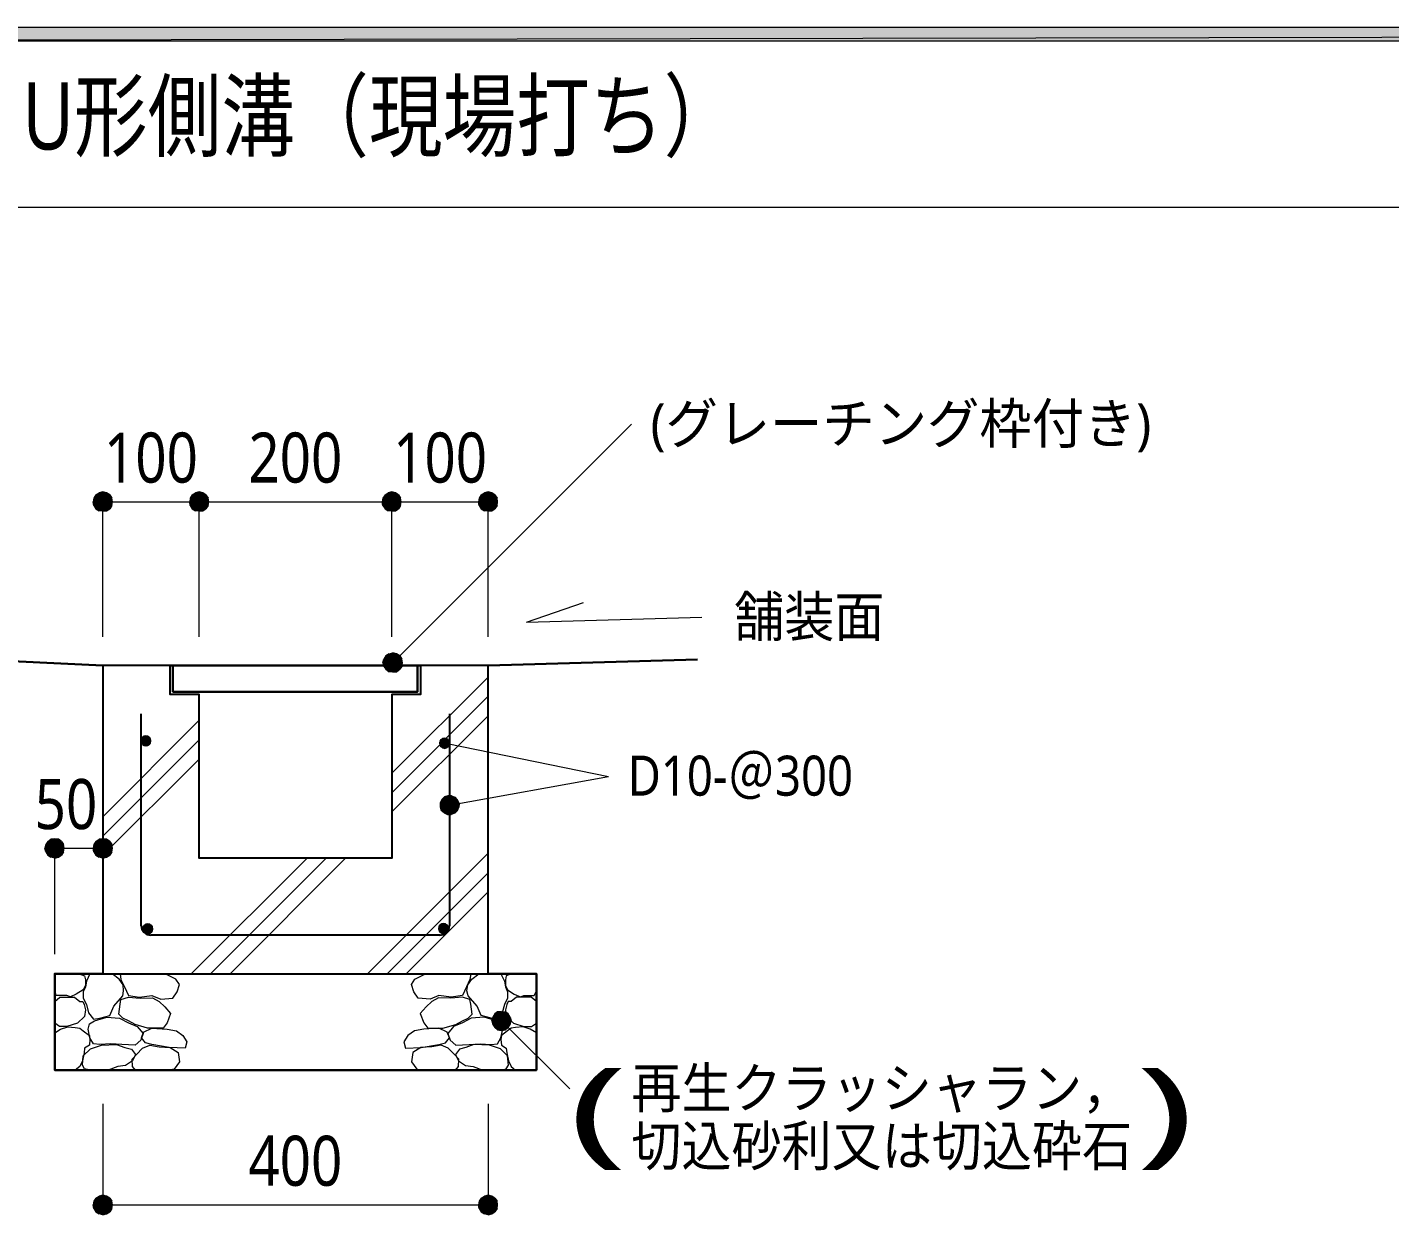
# Model space of a CAD drawing. Header units: millimetres. Extents: x 0 to 420, y 0 to 297.
# Drawn here: x 45.7 to 116.4, y 144.7 to 206.3 of the extents above; entities that cross this region are included whole.
import ezdxf
from ezdxf.enums import TextEntityAlignment as Align

# ---------------------------------------------------------------- set-up
doc = ezdxf.new("R2010")
doc.units = ezdxf.units.MM
doc.styles.add('kst32b', font='NotoSansJP-Variable.ttf')

msp = doc.modelspace()

# ---------------------------------------------------------------- hatches: boundary and pattern name
h = msp.add_hatch(color=7)
h.paths.add_polyline_path([(394.166, 205.634), (394.166, 206.333), (26.183, 205.634), (394.166, 205.634)])
h.paths.add_polyline_path([(394.166, 206.333), (26.183, 205.634), (26.183, 206.333), (394.166, 206.333)])
h = msp.add_hatch(color=7)
h.paths.add_polyline_path([(49.107, 181.885), (49.064, 181.695), (49.572, 181.695), (49.107, 181.885)])
h.paths.add_polyline_path([(49.064, 181.695), (49.572, 181.695), (49.107, 181.504), (49.064, 181.695)])
h.paths.add_polyline_path([(49.572, 181.695), (49.107, 181.504), (49.212, 181.335), (49.572, 181.695)])
h = msp.add_hatch(color=7)
h.paths.add_polyline_path([(49.572, 182.203), (49.382, 182.16), (49.572, 181.695), (49.572, 182.203)])
h.paths.add_polyline_path([(49.382, 182.16), (49.572, 181.695), (49.212, 182.054), (49.382, 182.16)])
h.paths.add_polyline_path([(49.572, 181.695), (49.212, 182.054), (49.107, 181.885), (49.572, 181.695)])
for points in [[(49.763, 182.16), (49.572, 182.203), (49.572, 181.695), (49.763, 182.16)], [(54.758, 182.16), (54.568, 182.203), (54.568, 181.695), (54.758, 182.16)], [(64.77, 182.16), (64.579, 182.203), (64.579, 181.695), (64.77, 182.16)], [(69.765, 182.16), (69.575, 182.203), (69.575, 181.695), (69.765, 182.16)], [(64.156, 173.143), (64.262, 172.995), (64.622, 173.334), (64.156, 173.143)], [(67.077, 166.052), (67.077, 165.862), (67.564, 165.947), (67.077, 166.052)], [(47.265, 164.169), (47.075, 164.19), (47.075, 163.703), (47.265, 164.169)], [(49.763, 164.169), (49.572, 164.19), (49.572, 163.703), (49.763, 164.169)], [(70.062, 155.215), (69.913, 155.109), (70.273, 154.75), (70.062, 155.215)], [(49.763, 145.648), (49.572, 145.69), (49.572, 145.182), (49.763, 145.648)], [(69.765, 145.648), (69.575, 145.69), (69.575, 145.182), (69.765, 145.648)]]:
    msp.add_hatch(color=7).paths.add_polyline_path(points)
h = msp.add_hatch(color=7)
h.paths.add_polyline_path([(50.08, 181.695), (50.038, 181.885), (49.572, 181.695), (50.08, 181.695)])
h.paths.add_polyline_path([(50.038, 181.885), (49.572, 181.695), (49.932, 182.054), (50.038, 181.885)])
h.paths.add_polyline_path([(49.572, 181.695), (49.932, 182.054), (49.763, 182.16), (49.572, 181.695)])
h = msp.add_hatch(color=7)
h.paths.add_polyline_path([(54.102, 181.885), (54.081, 181.695), (54.568, 181.695), (54.102, 181.885)])
h.paths.add_polyline_path([(54.081, 181.695), (54.568, 181.695), (54.102, 181.504), (54.081, 181.695)])
h.paths.add_polyline_path([(54.568, 181.695), (54.102, 181.504), (54.208, 181.335), (54.568, 181.695)])
h = msp.add_hatch(color=7)
h.paths.add_polyline_path([(54.568, 182.203), (54.377, 182.16), (54.568, 181.695), (54.568, 182.203)])
h.paths.add_polyline_path([(54.377, 182.16), (54.568, 181.695), (54.208, 182.054), (54.377, 182.16)])
h.paths.add_polyline_path([(54.568, 181.695), (54.208, 182.054), (54.102, 181.885), (54.568, 181.695)])
h = msp.add_hatch(color=7)
h.paths.add_polyline_path([(55.076, 181.695), (55.033, 181.885), (54.568, 181.695), (55.076, 181.695)])
h.paths.add_polyline_path([(55.033, 181.885), (54.568, 181.695), (54.928, 182.054), (55.033, 181.885)])
h.paths.add_polyline_path([(54.568, 181.695), (54.928, 182.054), (54.758, 182.16), (54.568, 181.695)])
h = msp.add_hatch(color=7)
h.paths.add_polyline_path([(64.114, 181.885), (64.071, 181.695), (64.579, 181.695), (64.114, 181.885)])
h.paths.add_polyline_path([(64.071, 181.695), (64.579, 181.695), (64.114, 181.504), (64.071, 181.695)])
h.paths.add_polyline_path([(64.579, 181.695), (64.114, 181.504), (64.22, 181.335), (64.579, 181.695)])
h = msp.add_hatch(color=7)
h.paths.add_polyline_path([(64.579, 182.203), (64.389, 182.16), (64.579, 181.695), (64.579, 182.203)])
h.paths.add_polyline_path([(64.389, 182.16), (64.579, 181.695), (64.22, 182.054), (64.389, 182.16)])
h.paths.add_polyline_path([(64.579, 181.695), (64.22, 182.054), (64.114, 181.885), (64.579, 181.695)])
h = msp.add_hatch(color=7)
h.paths.add_polyline_path([(65.066, 181.695), (65.024, 181.885), (64.579, 181.695), (65.066, 181.695)])
h.paths.add_polyline_path([(65.024, 181.885), (64.579, 181.695), (64.918, 182.054), (65.024, 181.885)])
h.paths.add_polyline_path([(64.579, 181.695), (64.918, 182.054), (64.77, 182.16), (64.579, 181.695)])
h = msp.add_hatch(color=7)
h.paths.add_polyline_path([(69.109, 181.885), (69.067, 181.695), (69.575, 181.695), (69.109, 181.885)])
h.paths.add_polyline_path([(69.067, 181.695), (69.575, 181.695), (69.109, 181.504), (69.067, 181.695)])
h.paths.add_polyline_path([(69.575, 181.695), (69.109, 181.504), (69.215, 181.335), (69.575, 181.695)])
h = msp.add_hatch(color=7)
h.paths.add_polyline_path([(69.575, 182.203), (69.384, 182.16), (69.575, 181.695), (69.575, 182.203)])
h.paths.add_polyline_path([(69.384, 182.16), (69.575, 181.695), (69.215, 182.054), (69.384, 182.16)])
h.paths.add_polyline_path([(69.575, 181.695), (69.215, 182.054), (69.109, 181.885), (69.575, 181.695)])
h = msp.add_hatch(color=7)
h.paths.add_polyline_path([(70.062, 181.695), (70.041, 181.885), (69.575, 181.695), (70.062, 181.695)])
h.paths.add_polyline_path([(70.041, 181.885), (69.575, 181.695), (69.913, 182.054), (70.041, 181.885)])
h.paths.add_polyline_path([(69.575, 181.695), (69.913, 182.054), (69.765, 182.16), (69.575, 181.695)])
h = msp.add_hatch(color=7)
h.paths.add_polyline_path([(49.212, 181.335), (49.382, 181.229), (49.572, 181.695), (49.212, 181.335)])
h.paths.add_polyline_path([(49.382, 181.229), (49.572, 181.695), (49.572, 181.208), (49.382, 181.229)])
h.paths.add_polyline_path([(49.572, 181.695), (49.572, 181.208), (49.763, 181.229), (49.572, 181.695)])
h = msp.add_hatch(color=7)
h.paths.add_polyline_path([(49.763, 181.229), (49.932, 181.335), (49.572, 181.695), (49.763, 181.229)])
h.paths.add_polyline_path([(49.932, 181.335), (49.572, 181.695), (50.038, 181.504), (49.932, 181.335)])
h.paths.add_polyline_path([(49.572, 181.695), (50.038, 181.504), (50.08, 181.695), (49.572, 181.695)])
h = msp.add_hatch(color=7)
h.paths.add_polyline_path([(54.208, 181.335), (54.377, 181.229), (54.568, 181.695), (54.208, 181.335)])
h.paths.add_polyline_path([(54.377, 181.229), (54.568, 181.695), (54.568, 181.208), (54.377, 181.229)])
h.paths.add_polyline_path([(54.568, 181.695), (54.568, 181.208), (54.758, 181.229), (54.568, 181.695)])
h = msp.add_hatch(color=7)
h.paths.add_polyline_path([(54.758, 181.229), (54.928, 181.335), (54.568, 181.695), (54.758, 181.229)])
h.paths.add_polyline_path([(54.928, 181.335), (54.568, 181.695), (55.033, 181.504), (54.928, 181.335)])
h.paths.add_polyline_path([(54.568, 181.695), (55.033, 181.504), (55.076, 181.695), (54.568, 181.695)])
h = msp.add_hatch(color=7)
h.paths.add_polyline_path([(64.22, 181.335), (64.389, 181.229), (64.579, 181.695), (64.22, 181.335)])
h.paths.add_polyline_path([(64.389, 181.229), (64.579, 181.695), (64.579, 181.208), (64.389, 181.229)])
h.paths.add_polyline_path([(64.579, 181.695), (64.579, 181.208), (64.77, 181.229), (64.579, 181.695)])
h = msp.add_hatch(color=7)
h.paths.add_polyline_path([(64.77, 181.229), (64.918, 181.335), (64.579, 181.695), (64.77, 181.229)])
h.paths.add_polyline_path([(64.918, 181.335), (64.579, 181.695), (65.024, 181.504), (64.918, 181.335)])
h.paths.add_polyline_path([(64.579, 181.695), (65.024, 181.504), (65.066, 181.695), (64.579, 181.695)])
h = msp.add_hatch(color=7)
h.paths.add_polyline_path([(69.215, 181.335), (69.384, 181.229), (69.575, 181.695), (69.215, 181.335)])
h.paths.add_polyline_path([(69.384, 181.229), (69.575, 181.695), (69.575, 181.208), (69.384, 181.229)])
h.paths.add_polyline_path([(69.575, 181.695), (69.575, 181.208), (69.765, 181.229), (69.575, 181.695)])
h = msp.add_hatch(color=7)
h.paths.add_polyline_path([(69.765, 181.229), (69.913, 181.335), (69.575, 181.695), (69.765, 181.229)])
h.paths.add_polyline_path([(69.913, 181.335), (69.575, 181.695), (70.041, 181.504), (69.913, 181.335)])
h.paths.add_polyline_path([(69.575, 181.695), (70.041, 181.504), (70.062, 181.695), (69.575, 181.695)])
h = msp.add_hatch(color=7)
h.paths.add_polyline_path([(64.262, 173.694), (64.156, 173.524), (64.622, 173.334), (64.262, 173.694)])
h.paths.add_polyline_path([(64.156, 173.524), (64.622, 173.334), (64.114, 173.334), (64.156, 173.524)])
h.paths.add_polyline_path([(64.622, 173.334), (64.114, 173.334), (64.156, 173.143), (64.622, 173.334)])
h = msp.add_hatch(color=7)
h.paths.add_polyline_path([(64.812, 173.8), (64.622, 173.842), (64.622, 173.334), (64.812, 173.8)])
h.paths.add_polyline_path([(64.622, 173.842), (64.622, 173.334), (64.431, 173.8), (64.622, 173.842)])
h.paths.add_polyline_path([(64.622, 173.334), (64.431, 173.8), (64.262, 173.694), (64.622, 173.334)])
h = msp.add_hatch(color=7)
h.paths.add_polyline_path([(64.262, 172.995), (64.431, 172.868), (64.622, 173.334), (64.262, 172.995)])
h.paths.add_polyline_path([(64.431, 172.868), (64.622, 173.334), (64.622, 172.847), (64.431, 172.868)])
h.paths.add_polyline_path([(64.622, 173.334), (64.622, 172.847), (64.812, 172.868), (64.622, 173.334)])
h = msp.add_hatch(color=7)
h.paths.add_polyline_path([(65.13, 173.334), (65.087, 173.524), (64.622, 173.334), (65.13, 173.334)])
h.paths.add_polyline_path([(65.087, 173.524), (64.622, 173.334), (64.982, 173.694), (65.087, 173.524)])
h.paths.add_polyline_path([(64.622, 173.334), (64.982, 173.694), (64.812, 173.8), (64.622, 173.334)])
h = msp.add_hatch(color=7)
h.paths.add_polyline_path([(64.812, 172.868), (64.982, 172.995), (64.622, 173.334), (64.812, 172.868)])
h.paths.add_polyline_path([(64.982, 172.995), (64.622, 173.334), (65.087, 173.143), (64.982, 172.995)])
h.paths.add_polyline_path([(64.622, 173.334), (65.087, 173.143), (65.13, 173.334), (64.622, 173.334)])
h = msp.add_hatch(color=7)
h.paths.add_polyline_path([(51.816, 169.524), (51.689, 169.481), (51.816, 169.27), (51.816, 169.524)])
h.paths.add_polyline_path([(51.689, 169.481), (51.816, 169.27), (51.604, 169.397), (51.689, 169.481)])
h.paths.add_polyline_path([(51.816, 169.27), (51.604, 169.397), (51.562, 169.27), (51.816, 169.27)])
h = msp.add_hatch(color=7)
h.paths.add_polyline_path([(51.562, 169.27), (51.604, 169.143), (51.816, 169.27), (51.562, 169.27)])
h.paths.add_polyline_path([(51.604, 169.143), (51.816, 169.27), (51.689, 169.058), (51.604, 169.143)])
h.paths.add_polyline_path([(51.816, 169.27), (51.689, 169.058), (51.816, 169.016), (51.816, 169.27)])
h = msp.add_hatch(color=7)
h.paths.add_polyline_path([(52.07, 169.27), (52.028, 169.397), (51.816, 169.27), (52.07, 169.27)])
h.paths.add_polyline_path([(52.028, 169.397), (51.816, 169.27), (51.943, 169.481), (52.028, 169.397)])
h.paths.add_polyline_path([(51.816, 169.27), (51.943, 169.481), (51.816, 169.524), (51.816, 169.27)])
h = msp.add_hatch(color=7)
h.paths.add_polyline_path([(51.816, 169.016), (51.943, 169.058), (51.816, 169.27), (51.816, 169.016)])
h.paths.add_polyline_path([(51.943, 169.058), (51.816, 169.27), (52.028, 169.143), (51.943, 169.058)])
h.paths.add_polyline_path([(51.816, 169.27), (52.028, 169.143), (52.07, 169.27), (51.816, 169.27)])
h = msp.add_hatch(color=7)
h.paths.add_polyline_path([(67.31, 169.397), (67.204, 169.354), (67.31, 169.143), (67.31, 169.397)])
h.paths.add_polyline_path([(67.204, 169.354), (67.31, 169.143), (67.098, 169.27), (67.204, 169.354)])
h.paths.add_polyline_path([(67.31, 169.143), (67.098, 169.27), (67.077, 169.143), (67.31, 169.143)])
h = msp.add_hatch(color=7)
h.paths.add_polyline_path([(67.077, 169.143), (67.098, 169.016), (67.31, 169.143), (67.077, 169.143)])
h.paths.add_polyline_path([(67.098, 169.016), (67.31, 169.143), (67.204, 168.931), (67.098, 169.016)])
h.paths.add_polyline_path([(67.31, 169.143), (67.204, 168.931), (67.31, 168.889), (67.31, 169.143)])
h = msp.add_hatch(color=7)
h.paths.add_polyline_path([(67.564, 169.143), (67.543, 169.27), (67.31, 169.143), (67.564, 169.143)])
h.paths.add_polyline_path([(67.543, 169.27), (67.31, 169.143), (67.437, 169.354), (67.543, 169.27)])
h.paths.add_polyline_path([(67.31, 169.143), (67.437, 169.354), (67.31, 169.397), (67.31, 169.143)])
h = msp.add_hatch(color=7)
h.paths.add_polyline_path([(67.31, 168.889), (67.437, 168.931), (67.31, 169.143), (67.31, 168.889)])
h.paths.add_polyline_path([(67.437, 168.931), (67.31, 169.143), (67.543, 169.016), (67.437, 168.931)])
h.paths.add_polyline_path([(67.31, 169.143), (67.543, 169.016), (67.564, 169.143), (67.31, 169.143)])
h = msp.add_hatch(color=7)
h.paths.add_polyline_path([(67.479, 166.433), (67.31, 166.37), (67.564, 165.947), (67.479, 166.433)])
h.paths.add_polyline_path([(67.31, 166.37), (67.564, 165.947), (67.162, 166.243), (67.31, 166.37)])
h.paths.add_polyline_path([(67.564, 165.947), (67.162, 166.243), (67.077, 166.052), (67.564, 165.947)])
h = msp.add_hatch(color=7)
h.paths.add_polyline_path([(67.987, 166.222), (67.86, 166.349), (67.564, 165.947), (67.987, 166.222)])
h.paths.add_polyline_path([(67.86, 166.349), (67.564, 165.947), (67.67, 166.433), (67.86, 166.349)])
h.paths.add_polyline_path([(67.564, 165.947), (67.67, 166.433), (67.479, 166.433), (67.564, 165.947)])
h = msp.add_hatch(color=7)
h.paths.add_polyline_path([(67.987, 165.671), (68.051, 165.841), (67.564, 165.947), (67.987, 165.671)])
h.paths.add_polyline_path([(68.051, 165.841), (67.564, 165.947), (68.072, 166.031), (68.051, 165.841)])
h.paths.add_polyline_path([(67.564, 165.947), (68.072, 166.031), (67.987, 166.222), (67.564, 165.947)])
h = msp.add_hatch(color=7)
h.paths.add_polyline_path([(67.077, 165.862), (67.141, 165.671), (67.564, 165.947), (67.077, 165.862)])
h.paths.add_polyline_path([(67.141, 165.671), (67.564, 165.947), (67.289, 165.544), (67.141, 165.671)])
h.paths.add_polyline_path([(67.564, 165.947), (67.289, 165.544), (67.458, 165.46), (67.564, 165.947)])
h = msp.add_hatch(color=7)
h.paths.add_polyline_path([(67.458, 165.46), (67.649, 165.46), (67.564, 165.947), (67.458, 165.46)])
h.paths.add_polyline_path([(67.649, 165.46), (67.564, 165.947), (67.839, 165.523), (67.649, 165.46)])
h.paths.add_polyline_path([(67.564, 165.947), (67.839, 165.523), (67.987, 165.671), (67.564, 165.947)])
h = msp.add_hatch(color=7)
h.paths.add_polyline_path([(47.075, 164.19), (46.884, 164.169), (47.075, 163.703), (47.075, 164.19)])
h.paths.add_polyline_path([(46.884, 164.169), (47.075, 163.703), (46.715, 164.063), (46.884, 164.169)])
h.paths.add_polyline_path([(47.075, 163.703), (46.715, 164.063), (46.609, 163.893), (47.075, 163.703)])
h = msp.add_hatch(color=7)
h.paths.add_polyline_path([(47.562, 163.703), (47.54, 163.893), (47.075, 163.703), (47.562, 163.703)])
h.paths.add_polyline_path([(47.54, 163.893), (47.075, 163.703), (47.435, 164.063), (47.54, 163.893)])
h.paths.add_polyline_path([(47.075, 163.703), (47.435, 164.063), (47.265, 164.169), (47.075, 163.703)])
h = msp.add_hatch(color=7)
h.paths.add_polyline_path([(49.572, 164.19), (49.382, 164.169), (49.572, 163.703), (49.572, 164.19)])
h.paths.add_polyline_path([(49.382, 164.169), (49.572, 163.703), (49.212, 164.063), (49.382, 164.169)])
h.paths.add_polyline_path([(49.572, 163.703), (49.212, 164.063), (49.107, 163.893), (49.572, 163.703)])
h = msp.add_hatch(color=7)
h.paths.add_polyline_path([(50.08, 163.703), (50.038, 163.893), (49.572, 163.703), (50.08, 163.703)])
h.paths.add_polyline_path([(50.038, 163.893), (49.572, 163.703), (49.932, 164.063), (50.038, 163.893)])
h.paths.add_polyline_path([(49.572, 163.703), (49.932, 164.063), (49.763, 164.169), (49.572, 163.703)])
h = msp.add_hatch(color=7)
h.paths.add_polyline_path([(46.609, 163.893), (46.567, 163.703), (47.075, 163.703), (46.609, 163.893)])
h.paths.add_polyline_path([(46.567, 163.703), (47.075, 163.703), (46.609, 163.512), (46.567, 163.703)])
h.paths.add_polyline_path([(47.075, 163.703), (46.609, 163.512), (46.715, 163.343), (47.075, 163.703)])
h = msp.add_hatch(color=7)
h.paths.add_polyline_path([(46.715, 163.343), (46.884, 163.237), (47.075, 163.703), (46.715, 163.343)])
h.paths.add_polyline_path([(46.884, 163.237), (47.075, 163.703), (47.075, 163.195), (46.884, 163.237)])
h.paths.add_polyline_path([(47.075, 163.703), (47.075, 163.195), (47.265, 163.237), (47.075, 163.703)])
h = msp.add_hatch(color=7)
h.paths.add_polyline_path([(47.265, 163.237), (47.435, 163.343), (47.075, 163.703), (47.265, 163.237)])
h.paths.add_polyline_path([(47.435, 163.343), (47.075, 163.703), (47.54, 163.512), (47.435, 163.343)])
h.paths.add_polyline_path([(47.075, 163.703), (47.54, 163.512), (47.562, 163.703), (47.075, 163.703)])
h = msp.add_hatch(color=7)
h.paths.add_polyline_path([(49.107, 163.893), (49.064, 163.703), (49.572, 163.703), (49.107, 163.893)])
h.paths.add_polyline_path([(49.064, 163.703), (49.572, 163.703), (49.107, 163.512), (49.064, 163.703)])
h.paths.add_polyline_path([(49.572, 163.703), (49.107, 163.512), (49.212, 163.343), (49.572, 163.703)])
h = msp.add_hatch(color=7)
h.paths.add_polyline_path([(49.212, 163.343), (49.382, 163.237), (49.572, 163.703), (49.212, 163.343)])
h.paths.add_polyline_path([(49.382, 163.237), (49.572, 163.703), (49.572, 163.195), (49.382, 163.237)])
h.paths.add_polyline_path([(49.572, 163.703), (49.572, 163.195), (49.763, 163.237), (49.572, 163.703)])
h = msp.add_hatch(color=7)
h.paths.add_polyline_path([(49.763, 163.237), (49.932, 163.343), (49.572, 163.703), (49.763, 163.237)])
h.paths.add_polyline_path([(49.932, 163.343), (49.572, 163.703), (50.038, 163.512), (49.932, 163.343)])
h.paths.add_polyline_path([(49.572, 163.703), (50.038, 163.512), (50.08, 163.703), (49.572, 163.703)])
h = msp.add_hatch(color=7)
h.paths.add_polyline_path([(51.922, 159.766), (51.795, 159.724), (51.922, 159.512), (51.922, 159.766)])
h.paths.add_polyline_path([(51.795, 159.724), (51.922, 159.512), (51.71, 159.639), (51.795, 159.724)])
h.paths.add_polyline_path([(51.922, 159.512), (51.71, 159.639), (51.668, 159.512), (51.922, 159.512)])
h = msp.add_hatch(color=7)
h.paths.add_polyline_path([(51.668, 159.512), (51.71, 159.385), (51.922, 159.512), (51.668, 159.512)])
h.paths.add_polyline_path([(51.71, 159.385), (51.922, 159.512), (51.795, 159.3), (51.71, 159.385)])
h.paths.add_polyline_path([(51.922, 159.512), (51.795, 159.3), (51.922, 159.258), (51.922, 159.512)])
h = msp.add_hatch(color=7)
h.paths.add_polyline_path([(52.176, 159.512), (52.134, 159.639), (51.922, 159.512), (52.176, 159.512)])
h.paths.add_polyline_path([(52.134, 159.639), (51.922, 159.512), (52.049, 159.724), (52.134, 159.639)])
h.paths.add_polyline_path([(51.922, 159.512), (52.049, 159.724), (51.922, 159.766), (51.922, 159.512)])
h = msp.add_hatch(color=7)
h.paths.add_polyline_path([(51.922, 159.258), (52.049, 159.3), (51.922, 159.512), (51.922, 159.258)])
h.paths.add_polyline_path([(52.049, 159.3), (51.922, 159.512), (52.134, 159.385), (52.049, 159.3)])
h.paths.add_polyline_path([(51.922, 159.512), (52.134, 159.385), (52.176, 159.512), (51.922, 159.512)])
h = msp.add_hatch(color=7)
h.paths.add_polyline_path([(67.268, 159.787), (67.141, 159.745), (67.268, 159.533), (67.268, 159.787)])
h.paths.add_polyline_path([(67.141, 159.745), (67.268, 159.533), (67.056, 159.66), (67.141, 159.745)])
h.paths.add_polyline_path([(67.268, 159.533), (67.056, 159.66), (67.014, 159.533), (67.268, 159.533)])
h = msp.add_hatch(color=7)
h.paths.add_polyline_path([(67.014, 159.533), (67.056, 159.406), (67.268, 159.533), (67.014, 159.533)])
h.paths.add_polyline_path([(67.056, 159.406), (67.268, 159.533), (67.141, 159.321), (67.056, 159.406)])
h.paths.add_polyline_path([(67.268, 159.533), (67.141, 159.321), (67.268, 159.279), (67.268, 159.533)])
h = msp.add_hatch(color=7)
h.paths.add_polyline_path([(67.522, 159.533), (67.479, 159.66), (67.268, 159.533), (67.522, 159.533)])
h.paths.add_polyline_path([(67.479, 159.66), (67.268, 159.533), (67.395, 159.745), (67.479, 159.66)])
h.paths.add_polyline_path([(67.268, 159.533), (67.395, 159.745), (67.268, 159.787), (67.268, 159.533)])
h = msp.add_hatch(color=7)
h.paths.add_polyline_path([(67.268, 159.279), (67.395, 159.321), (67.268, 159.533), (67.268, 159.279)])
h.paths.add_polyline_path([(67.395, 159.321), (67.268, 159.533), (67.479, 159.406), (67.395, 159.321)])
h.paths.add_polyline_path([(67.268, 159.533), (67.479, 159.406), (67.522, 159.533), (67.268, 159.533)])
h = msp.add_hatch(color=7)
h.paths.add_polyline_path([(69.913, 155.109), (69.808, 154.94), (70.273, 154.75), (69.913, 155.109)])
h.paths.add_polyline_path([(69.808, 154.94), (70.273, 154.75), (69.765, 154.75), (69.808, 154.94)])
h.paths.add_polyline_path([(70.273, 154.75), (69.765, 154.75), (69.808, 154.559), (70.273, 154.75)])
h = msp.add_hatch(color=7)
h.paths.add_polyline_path([(70.612, 155.109), (70.464, 155.215), (70.273, 154.75), (70.612, 155.109)])
h.paths.add_polyline_path([(70.464, 155.215), (70.273, 154.75), (70.273, 155.236), (70.464, 155.215)])
h.paths.add_polyline_path([(70.273, 154.75), (70.273, 155.236), (70.062, 155.215), (70.273, 154.75)])
h = msp.add_hatch(color=7)
h.paths.add_polyline_path([(70.718, 154.559), (70.76, 154.75), (70.273, 154.75), (70.718, 154.559)])
h.paths.add_polyline_path([(70.76, 154.75), (70.273, 154.75), (70.718, 154.94), (70.76, 154.75)])
h.paths.add_polyline_path([(70.273, 154.75), (70.718, 154.94), (70.612, 155.109), (70.273, 154.75)])
h = msp.add_hatch(color=7)
h.paths.add_polyline_path([(69.808, 154.559), (69.913, 154.39), (70.273, 154.75), (69.808, 154.559)])
h.paths.add_polyline_path([(69.913, 154.39), (70.273, 154.75), (70.062, 154.284), (69.913, 154.39)])
h.paths.add_polyline_path([(70.273, 154.75), (70.062, 154.284), (70.273, 154.242), (70.273, 154.75)])
h = msp.add_hatch(color=7)
h.paths.add_polyline_path([(70.273, 154.242), (70.464, 154.284), (70.273, 154.75), (70.273, 154.242)])
h.paths.add_polyline_path([(70.464, 154.284), (70.273, 154.75), (70.612, 154.39), (70.464, 154.284)])
h.paths.add_polyline_path([(70.273, 154.75), (70.612, 154.39), (70.718, 154.559), (70.273, 154.75)])
h = msp.add_hatch(color=7)
h.paths.add_polyline_path([(49.572, 145.69), (49.382, 145.648), (49.572, 145.182), (49.572, 145.69)])
h.paths.add_polyline_path([(49.382, 145.648), (49.572, 145.182), (49.212, 145.542), (49.382, 145.648)])
h.paths.add_polyline_path([(49.572, 145.182), (49.212, 145.542), (49.107, 145.373), (49.572, 145.182)])
h = msp.add_hatch(color=7)
h.paths.add_polyline_path([(69.575, 145.69), (69.384, 145.648), (69.575, 145.182), (69.575, 145.69)])
h.paths.add_polyline_path([(69.384, 145.648), (69.575, 145.182), (69.215, 145.542), (69.384, 145.648)])
h.paths.add_polyline_path([(69.575, 145.182), (69.215, 145.542), (69.109, 145.373), (69.575, 145.182)])
h = msp.add_hatch(color=7)
h.paths.add_polyline_path([(49.107, 145.373), (49.064, 145.182), (49.572, 145.182), (49.107, 145.373)])
h.paths.add_polyline_path([(49.064, 145.182), (49.572, 145.182), (49.107, 144.992), (49.064, 145.182)])
h.paths.add_polyline_path([(49.572, 145.182), (49.107, 144.992), (49.212, 144.822), (49.572, 145.182)])
h = msp.add_hatch(color=7)
h.paths.add_polyline_path([(49.212, 144.822), (49.382, 144.717), (49.572, 145.182), (49.212, 144.822)])
h.paths.add_polyline_path([(49.382, 144.717), (49.572, 145.182), (49.572, 144.674), (49.382, 144.717)])
h.paths.add_polyline_path([(49.572, 145.182), (49.572, 144.674), (49.763, 144.717), (49.572, 145.182)])
h = msp.add_hatch(color=7)
h.paths.add_polyline_path([(50.08, 145.182), (50.038, 145.373), (49.572, 145.182), (50.08, 145.182)])
h.paths.add_polyline_path([(50.038, 145.373), (49.572, 145.182), (49.932, 145.542), (50.038, 145.373)])
h.paths.add_polyline_path([(49.572, 145.182), (49.932, 145.542), (49.763, 145.648), (49.572, 145.182)])
h = msp.add_hatch(color=7)
h.paths.add_polyline_path([(49.763, 144.717), (49.932, 144.822), (49.572, 145.182), (49.763, 144.717)])
h.paths.add_polyline_path([(49.932, 144.822), (49.572, 145.182), (50.038, 144.992), (49.932, 144.822)])
h.paths.add_polyline_path([(49.572, 145.182), (50.038, 144.992), (50.08, 145.182), (49.572, 145.182)])
h = msp.add_hatch(color=7)
h.paths.add_polyline_path([(69.109, 145.373), (69.067, 145.182), (69.575, 145.182), (69.109, 145.373)])
h.paths.add_polyline_path([(69.067, 145.182), (69.575, 145.182), (69.109, 144.992), (69.067, 145.182)])
h.paths.add_polyline_path([(69.575, 145.182), (69.109, 144.992), (69.215, 144.822), (69.575, 145.182)])
h = msp.add_hatch(color=7)
h.paths.add_polyline_path([(69.215, 144.822), (69.384, 144.717), (69.575, 145.182), (69.215, 144.822)])
h.paths.add_polyline_path([(69.384, 144.717), (69.575, 145.182), (69.575, 144.674), (69.384, 144.717)])
h.paths.add_polyline_path([(69.575, 145.182), (69.575, 144.674), (69.765, 144.717), (69.575, 145.182)])
h = msp.add_hatch(color=7)
h.paths.add_polyline_path([(70.062, 145.182), (70.041, 145.373), (69.575, 145.182), (70.062, 145.182)])
h.paths.add_polyline_path([(70.041, 145.373), (69.575, 145.182), (69.913, 145.542), (70.041, 145.373)])
h.paths.add_polyline_path([(69.575, 145.182), (69.913, 145.542), (69.765, 145.648), (69.575, 145.182)])
h = msp.add_hatch(color=7)
h.paths.add_polyline_path([(69.765, 144.717), (69.913, 144.822), (69.575, 145.182), (69.765, 144.717)])
h.paths.add_polyline_path([(69.913, 144.822), (69.575, 145.182), (70.041, 144.992), (69.913, 144.822)])
h.paths.add_polyline_path([(69.575, 145.182), (70.041, 144.992), (70.062, 145.182), (69.575, 145.182)])

# ---------------------------------------------------------------- linework, layer by layer
at = {"lineweight": 0}
for points in [[(394.166, 205.634), (394.166, 206.333), (26.183, 205.634)], [(394.166, 206.333), (26.183, 205.634), (26.183, 206.333)], [(49.107, 181.885), (49.064, 181.695), (49.572, 181.695)], [(49.572, 181.695), (49.212, 182.054), (49.107, 181.885)], [(49.382, 182.16), (49.572, 181.695), (49.212, 182.054)], [(49.572, 182.203), (49.382, 182.16), (49.572, 181.695)], [(49.763, 182.16), (49.572, 182.203), (49.572, 181.695)], [(49.572, 181.695), (49.932, 182.054), (49.763, 182.16)], [(50.038, 181.885), (49.572, 181.695), (49.932, 182.054)], [(50.08, 181.695), (50.038, 181.885), (49.572, 181.695)], [(54.102, 181.885), (54.081, 181.695), (54.568, 181.695)], [(54.568, 181.695), (54.208, 182.054), (54.102, 181.885)], [(54.377, 182.16), (54.568, 181.695), (54.208, 182.054)], [(54.568, 182.203), (54.377, 182.16), (54.568, 181.695)], [(54.758, 182.16), (54.568, 182.203), (54.568, 181.695)], [(54.568, 181.695), (54.928, 182.054), (54.758, 182.16)], [(55.033, 181.885), (54.568, 181.695), (54.928, 182.054)], [(55.076, 181.695), (55.033, 181.885), (54.568, 181.695)], [(64.114, 181.885), (64.071, 181.695), (64.579, 181.695)], [(64.579, 181.695), (64.22, 182.054), (64.114, 181.885)], [(64.389, 182.16), (64.579, 181.695), (64.22, 182.054)], [(64.579, 182.203), (64.389, 182.16), (64.579, 181.695)], [(64.77, 182.16), (64.579, 182.203), (64.579, 181.695)], [(64.579, 181.695), (64.918, 182.054), (64.77, 182.16)], [(65.024, 181.885), (64.579, 181.695), (64.918, 182.054)], [(65.066, 181.695), (65.024, 181.885), (64.579, 181.695)], [(69.109, 181.885), (69.067, 181.695), (69.575, 181.695)], [(69.575, 181.695), (69.215, 182.054), (69.109, 181.885)], [(69.384, 182.16), (69.575, 181.695), (69.215, 182.054)], [(69.575, 182.203), (69.384, 182.16), (69.575, 181.695)], [(69.765, 182.16), (69.575, 182.203), (69.575, 181.695)], [(69.575, 181.695), (69.913, 182.054), (69.765, 182.16)], [(70.041, 181.885), (69.575, 181.695), (69.913, 182.054)], [(70.062, 181.695), (70.041, 181.885), (69.575, 181.695)], [(49.064, 181.695), (49.572, 181.695), (49.107, 181.504)], [(49.572, 181.695), (49.107, 181.504), (49.212, 181.335)], [(49.212, 181.335), (49.382, 181.229), (49.572, 181.695)], [(49.382, 181.229), (49.572, 181.695), (49.572, 181.208)], [(49.572, 181.695), (49.572, 181.208), (49.763, 181.229)], [(49.763, 181.229), (49.932, 181.335), (49.572, 181.695)], [(49.932, 181.335), (49.572, 181.695), (50.038, 181.504)], [(49.572, 181.695), (50.038, 181.504), (50.08, 181.695)], [(54.081, 181.695), (54.568, 181.695), (54.102, 181.504)], [(54.568, 181.695), (54.102, 181.504), (54.208, 181.335)], [(54.208, 181.335), (54.377, 181.229), (54.568, 181.695)], [(54.377, 181.229), (54.568, 181.695), (54.568, 181.208)], [(54.568, 181.695), (54.568, 181.208), (54.758, 181.229)], [(54.758, 181.229), (54.928, 181.335), (54.568, 181.695)], [(54.928, 181.335), (54.568, 181.695), (55.033, 181.504)], [(54.568, 181.695), (55.033, 181.504), (55.076, 181.695)], [(64.071, 181.695), (64.579, 181.695), (64.114, 181.504)], [(64.579, 181.695), (64.114, 181.504), (64.22, 181.335)], [(64.22, 181.335), (64.389, 181.229), (64.579, 181.695)], [(64.389, 181.229), (64.579, 181.695), (64.579, 181.208)], [(64.579, 181.695), (64.579, 181.208), (64.77, 181.229)], [(64.77, 181.229), (64.918, 181.335), (64.579, 181.695)], [(64.918, 181.335), (64.579, 181.695), (65.024, 181.504)], [(64.579, 181.695), (65.024, 181.504), (65.066, 181.695)], [(69.067, 181.695), (69.575, 181.695), (69.109, 181.504)], [(69.575, 181.695), (69.109, 181.504), (69.215, 181.335)], [(69.215, 181.335), (69.384, 181.229), (69.575, 181.695)], [(69.384, 181.229), (69.575, 181.695), (69.575, 181.208)], [(69.575, 181.695), (69.575, 181.208), (69.765, 181.229)], [(69.765, 181.229), (69.913, 181.335), (69.575, 181.695)], [(69.913, 181.335), (69.575, 181.695), (70.041, 181.504)], [(69.575, 181.695), (70.041, 181.504), (70.062, 181.695)], [(64.156, 173.524), (64.622, 173.334), (64.114, 173.334)], [(64.622, 173.334), (64.114, 173.334), (64.156, 173.143)], [(64.262, 173.694), (64.156, 173.524), (64.622, 173.334)], [(64.156, 173.143), (64.262, 172.995), (64.622, 173.334)], [(64.622, 173.334), (64.431, 173.8), (64.262, 173.694)], [(64.262, 172.995), (64.431, 172.868), (64.622, 173.334)], [(64.622, 173.842), (64.622, 173.334), (64.431, 173.8)], [(64.431, 172.868), (64.622, 173.334), (64.622, 172.847)], [(64.812, 173.8), (64.622, 173.842), (64.622, 173.334)], [(64.622, 173.334), (64.982, 173.694), (64.812, 173.8)], [(65.087, 173.524), (64.622, 173.334), (64.982, 173.694)], [(65.13, 173.334), (65.087, 173.524), (64.622, 173.334)], [(64.622, 173.334), (64.622, 172.847), (64.812, 172.868)], [(64.812, 172.868), (64.982, 172.995), (64.622, 173.334)], [(64.982, 172.995), (64.622, 173.334), (65.087, 173.143)], [(64.622, 173.334), (65.087, 173.143), (65.13, 173.334)], [(51.816, 169.27), (51.604, 169.397), (51.562, 169.27)], [(51.562, 169.27), (51.604, 169.143), (51.816, 169.27)], [(51.689, 169.481), (51.816, 169.27), (51.604, 169.397)], [(51.604, 169.143), (51.816, 169.27), (51.689, 169.058)], [(51.816, 169.524), (51.689, 169.481), (51.816, 169.27)], [(51.816, 169.27), (51.689, 169.058), (51.816, 169.016)], [(51.816, 169.27), (51.943, 169.481), (51.816, 169.524)], [(52.028, 169.397), (51.816, 169.27), (51.943, 169.481)], [(52.07, 169.27), (52.028, 169.397), (51.816, 169.27)], [(51.816, 169.016), (51.943, 169.058), (51.816, 169.27)], [(51.943, 169.058), (51.816, 169.27), (52.028, 169.143)], [(51.816, 169.27), (52.028, 169.143), (52.07, 169.27)], [(67.31, 169.143), (67.098, 169.27), (67.077, 169.143)], [(67.077, 169.143), (67.098, 169.016), (67.31, 169.143)], [(67.204, 169.354), (67.31, 169.143), (67.098, 169.27)], [(67.098, 169.016), (67.31, 169.143), (67.204, 168.931)], [(67.31, 169.397), (67.204, 169.354), (67.31, 169.143)], [(67.31, 169.143), (67.204, 168.931), (67.31, 168.889)], [(67.31, 169.143), (67.437, 169.354), (67.31, 169.397)], [(67.543, 169.27), (67.31, 169.143), (67.437, 169.354)], [(67.564, 169.143), (67.543, 169.27), (67.31, 169.143)], [(67.31, 168.889), (67.437, 168.931), (67.31, 169.143)], [(67.437, 168.931), (67.31, 169.143), (67.543, 169.016)], [(67.31, 169.143), (67.543, 169.016), (67.564, 169.143)], [(67.564, 165.947), (67.162, 166.243), (67.077, 166.052)], [(67.31, 166.37), (67.564, 165.947), (67.162, 166.243)], [(67.479, 166.433), (67.31, 166.37), (67.564, 165.947)], [(67.564, 165.947), (67.67, 166.433), (67.479, 166.433)], [(67.86, 166.349), (67.564, 165.947), (67.67, 166.433)], [(67.987, 166.222), (67.86, 166.349), (67.564, 165.947)], [(67.564, 165.947), (68.072, 166.031), (67.987, 166.222)], [(67.077, 166.052), (67.077, 165.862), (67.564, 165.947)], [(67.077, 165.862), (67.141, 165.671), (67.564, 165.947)], [(67.141, 165.671), (67.564, 165.947), (67.289, 165.544)], [(67.564, 165.947), (67.289, 165.544), (67.458, 165.46)], [(67.458, 165.46), (67.649, 165.46), (67.564, 165.947)], [(68.051, 165.841), (67.564, 165.947), (68.072, 166.031)], [(67.649, 165.46), (67.564, 165.947), (67.839, 165.523)], [(67.564, 165.947), (67.839, 165.523), (67.987, 165.671)], [(67.987, 165.671), (68.051, 165.841), (67.564, 165.947)], [(47.075, 163.703), (46.715, 164.063), (46.609, 163.893)], [(46.884, 164.169), (47.075, 163.703), (46.715, 164.063)], [(47.075, 164.19), (46.884, 164.169), (47.075, 163.703)], [(47.265, 164.169), (47.075, 164.19), (47.075, 163.703)], [(47.075, 163.703), (47.435, 164.063), (47.265, 164.169)], [(47.54, 163.893), (47.075, 163.703), (47.435, 164.063)], [(49.572, 163.703), (49.212, 164.063), (49.107, 163.893)], [(49.382, 164.169), (49.572, 163.703), (49.212, 164.063)], [(49.572, 164.19), (49.382, 164.169), (49.572, 163.703)], [(49.763, 164.169), (49.572, 164.19), (49.572, 163.703)], [(49.572, 163.703), (49.932, 164.063), (49.763, 164.169)], [(50.038, 163.893), (49.572, 163.703), (49.932, 164.063)], [(46.609, 163.893), (46.567, 163.703), (47.075, 163.703)], [(46.567, 163.703), (47.075, 163.703), (46.609, 163.512)], [(47.075, 163.703), (46.609, 163.512), (46.715, 163.343)], [(46.715, 163.343), (46.884, 163.237), (47.075, 163.703)], [(46.884, 163.237), (47.075, 163.703), (47.075, 163.195)], [(47.562, 163.703), (47.54, 163.893), (47.075, 163.703)], [(47.075, 163.703), (47.075, 163.195), (47.265, 163.237)], [(47.265, 163.237), (47.435, 163.343), (47.075, 163.703)], [(47.435, 163.343), (47.075, 163.703), (47.54, 163.512)], [(47.075, 163.703), (47.54, 163.512), (47.562, 163.703)], [(49.107, 163.893), (49.064, 163.703), (49.572, 163.703)], [(49.064, 163.703), (49.572, 163.703), (49.107, 163.512)], [(49.572, 163.703), (49.107, 163.512), (49.212, 163.343)], [(49.212, 163.343), (49.382, 163.237), (49.572, 163.703)], [(49.382, 163.237), (49.572, 163.703), (49.572, 163.195)], [(50.08, 163.703), (50.038, 163.893), (49.572, 163.703)], [(49.572, 163.703), (49.572, 163.195), (49.763, 163.237)], [(49.763, 163.237), (49.932, 163.343), (49.572, 163.703)], [(49.932, 163.343), (49.572, 163.703), (50.038, 163.512)], [(49.572, 163.703), (50.038, 163.512), (50.08, 163.703)], [(51.922, 159.512), (51.71, 159.639), (51.668, 159.512)], [(51.668, 159.512), (51.71, 159.385), (51.922, 159.512)], [(51.795, 159.724), (51.922, 159.512), (51.71, 159.639)], [(51.71, 159.385), (51.922, 159.512), (51.795, 159.3)], [(51.922, 159.766), (51.795, 159.724), (51.922, 159.512)], [(51.922, 159.512), (51.795, 159.3), (51.922, 159.258)], [(51.922, 159.512), (52.049, 159.724), (51.922, 159.766)], [(52.134, 159.639), (51.922, 159.512), (52.049, 159.724)], [(52.176, 159.512), (52.134, 159.639), (51.922, 159.512)], [(51.922, 159.258), (52.049, 159.3), (51.922, 159.512)], [(52.049, 159.3), (51.922, 159.512), (52.134, 159.385)], [(51.922, 159.512), (52.134, 159.385), (52.176, 159.512)], [(67.268, 159.533), (67.056, 159.66), (67.014, 159.533)], [(67.014, 159.533), (67.056, 159.406), (67.268, 159.533)], [(67.141, 159.745), (67.268, 159.533), (67.056, 159.66)], [(67.056, 159.406), (67.268, 159.533), (67.141, 159.321)], [(67.268, 159.787), (67.141, 159.745), (67.268, 159.533)], [(67.268, 159.533), (67.141, 159.321), (67.268, 159.279)], [(67.268, 159.533), (67.395, 159.745), (67.268, 159.787)], [(67.479, 159.66), (67.268, 159.533), (67.395, 159.745)], [(67.522, 159.533), (67.479, 159.66), (67.268, 159.533)], [(67.268, 159.279), (67.395, 159.321), (67.268, 159.533)], [(67.395, 159.321), (67.268, 159.533), (67.479, 159.406)], [(67.268, 159.533), (67.479, 159.406), (67.522, 159.533)], [(69.808, 154.94), (70.273, 154.75), (69.765, 154.75)], [(69.913, 155.109), (69.808, 154.94), (70.273, 154.75)], [(70.062, 155.215), (69.913, 155.109), (70.273, 154.75)], [(70.273, 154.75), (70.273, 155.236), (70.062, 155.215)], [(70.464, 155.215), (70.273, 154.75), (70.273, 155.236)], [(70.612, 155.109), (70.464, 155.215), (70.273, 154.75)], [(70.273, 154.75), (70.718, 154.94), (70.612, 155.109)], [(70.76, 154.75), (70.273, 154.75), (70.718, 154.94)], [(70.273, 154.75), (69.765, 154.75), (69.808, 154.559)], [(69.808, 154.559), (69.913, 154.39), (70.273, 154.75)], [(69.913, 154.39), (70.273, 154.75), (70.062, 154.284)], [(70.273, 154.75), (70.062, 154.284), (70.273, 154.242)], [(70.273, 154.242), (70.464, 154.284), (70.273, 154.75)], [(70.464, 154.284), (70.273, 154.75), (70.612, 154.39)], [(70.273, 154.75), (70.612, 154.39), (70.718, 154.559)], [(70.718, 154.559), (70.76, 154.75), (70.273, 154.75)], [(49.572, 145.69), (49.382, 145.648), (49.572, 145.182)], [(49.763, 145.648), (49.572, 145.69), (49.572, 145.182)], [(69.575, 145.69), (69.384, 145.648), (69.575, 145.182)], [(69.765, 145.648), (69.575, 145.69), (69.575, 145.182)], [(49.107, 145.373), (49.064, 145.182), (49.572, 145.182)], [(49.064, 145.182), (49.572, 145.182), (49.107, 144.992)], [(49.572, 145.182), (49.212, 145.542), (49.107, 145.373)], [(49.572, 145.182), (49.107, 144.992), (49.212, 144.822)], [(49.382, 145.648), (49.572, 145.182), (49.212, 145.542)], [(49.212, 144.822), (49.382, 144.717), (49.572, 145.182)], [(49.382, 144.717), (49.572, 145.182), (49.572, 144.674)], [(49.572, 145.182), (49.932, 145.542), (49.763, 145.648)], [(50.038, 145.373), (49.572, 145.182), (49.932, 145.542)], [(50.08, 145.182), (50.038, 145.373), (49.572, 145.182)], [(49.572, 145.182), (49.572, 144.674), (49.763, 144.717)], [(49.763, 144.717), (49.932, 144.822), (49.572, 145.182)], [(49.932, 144.822), (49.572, 145.182), (50.038, 144.992)], [(49.572, 145.182), (50.038, 144.992), (50.08, 145.182)], [(69.109, 145.373), (69.067, 145.182), (69.575, 145.182)], [(69.067, 145.182), (69.575, 145.182), (69.109, 144.992)], [(69.575, 145.182), (69.215, 145.542), (69.109, 145.373)], [(69.575, 145.182), (69.109, 144.992), (69.215, 144.822)], [(69.384, 145.648), (69.575, 145.182), (69.215, 145.542)], [(69.215, 144.822), (69.384, 144.717), (69.575, 145.182)], [(69.384, 144.717), (69.575, 145.182), (69.575, 144.674)], [(69.575, 145.182), (69.913, 145.542), (69.765, 145.648)], [(70.041, 145.373), (69.575, 145.182), (69.913, 145.542)], [(70.062, 145.182), (70.041, 145.373), (69.575, 145.182)], [(69.575, 145.182), (69.575, 144.674), (69.765, 144.717)], [(69.765, 144.717), (69.913, 144.822), (69.575, 145.182)], [(69.913, 144.822), (69.575, 145.182), (70.041, 144.992)], [(69.575, 145.182), (70.041, 144.992), (70.062, 145.182)]]:
    msp.add_lwpolyline(points, close=True, dxfattribs=at)
at = {"lineweight": 13}
for points in [[(394.166, 196.977), (26.183, 196.977)], [(64.622, 173.334), (77.004, 185.716)], [(49.572, 174.688), (49.572, 181.695)], [(49.572, 181.695), (54.568, 181.695), (64.579, 181.695), (69.575, 181.695)], [(54.568, 174.688), (54.568, 181.695)], [(64.579, 174.688), (64.579, 181.695)], [(69.575, 174.688), (69.575, 181.695)], [(71.565, 175.45), (74.528, 176.467)], [(71.565, 175.45), (80.666, 175.704)], [(69.575, 172.593), (64.579, 167.598)], [(69.575, 171.598), (64.579, 166.582)], [(69.575, 170.582), (64.579, 165.587)], [(54.568, 170.349), (49.572, 165.333)], [(54.568, 169.333), (49.572, 164.338)], [(67.437, 169.143), (75.819, 167.428)], [(54.568, 168.338), (49.572, 163.343)], [(67.564, 165.947), (75.819, 167.428)], [(47.075, 158.2), (47.075, 163.703)], [(47.075, 163.703), (49.572, 163.703)], [(69.575, 163.449), (63.31, 157.184)], [(60.177, 163.195), (54.166, 157.184)], [(61.172, 163.195), (55.16, 157.184)], [(62.167, 163.195), (56.176, 157.184)], [(64.326, 157.184), (69.575, 162.433)], [(69.575, 161.438), (65.32, 157.184)], [(48.345, 157.184), (48.62, 157.078), (48.683, 156.866), (48.683, 156.57), (48.556, 156.358), (48.196, 156.125), (47.9, 155.998), (47.71, 156.062), (47.498, 156.062), (47.159, 156.062), (47.075, 156.295)], [(48.895, 157.184), (48.726, 156.803), (48.683, 156.506), (48.556, 156.252), (48.556, 155.914), (48.726, 155.596), (48.832, 155.152), (49.086, 154.834), (49.424, 154.876), (49.932, 155.025), (50.144, 155.511), (50.61, 156.041), (50.652, 156.295), (50.631, 156.612), (50.419, 156.908), (50.059, 157.184)], [(50.482, 157.184), (50.504, 156.887), (50.694, 156.506), (50.906, 156.062), (51.477, 155.977), (52.112, 156.062), (52.578, 155.871), (53.213, 155.914), (53.425, 156.252), (53.552, 156.633), (53.361, 156.908), (52.811, 157.184)], [(68.665, 157.184), (68.622, 156.887), (68.453, 156.506), (68.241, 156.062), (67.649, 155.977), (67.014, 156.062), (66.569, 155.871), (65.934, 155.914), (65.723, 156.252), (65.596, 156.633), (65.765, 156.908), (66.315, 157.184)], [(70.231, 157.184), (70.421, 156.803), (70.464, 156.506), (70.57, 156.252), (70.57, 155.914), (70.421, 155.596), (70.295, 155.152), (70.062, 154.834), (69.723, 154.876), (69.215, 155.025), (69.003, 155.511), (68.538, 156.041), (68.474, 156.295), (68.517, 156.612), (68.728, 156.908), (69.088, 157.184)], [(70.781, 157.184), (70.506, 157.078), (70.464, 156.866), (70.464, 156.57), (70.57, 156.358), (70.929, 156.125), (71.247, 155.998), (71.416, 156.062), (71.628, 156.062), (71.967, 156.062), (72.073, 156.295)], [(47.075, 155.744), (47.35, 155.977), (47.689, 155.977), (48.112, 155.977), (48.387, 155.744), (48.535, 155.744), (48.599, 155.596), (48.683, 155.321), (48.62, 154.961), (48.26, 154.622), (47.71, 154.453), (47.329, 154.453), (47.075, 154.622)], [(72.073, 155.744), (71.797, 155.977), (71.459, 155.977), (71.035, 155.977), (70.76, 155.744), (70.612, 155.744), (70.549, 155.596), (70.464, 155.321), (70.506, 154.961), (70.887, 154.622), (71.416, 154.453), (71.819, 154.453), (72.073, 154.622)], [(47.075, 154.114), (47.371, 154.305), (47.752, 154.432), (48.133, 154.39), (48.387, 154.368), (48.556, 154.22), (48.874, 153.987), (48.895, 153.776), (48.874, 153.479), (48.62, 153.331), (48.599, 153.077), (48.514, 152.675), (48.387, 152.379), (48.133, 152.188)], [(72.073, 154.114), (71.755, 154.305), (71.395, 154.432), (70.993, 154.39), (70.76, 154.368), (70.57, 154.22), (70.273, 153.987), (70.231, 153.776), (70.273, 153.479), (70.506, 153.331), (70.549, 153.077), (70.633, 152.675), (70.76, 152.379), (70.993, 152.188)], [(70.273, 154.75), (73.808, 151.215)], [(48.937, 152.188), (48.62, 152.252), (48.514, 152.442), (48.556, 152.929), (48.937, 153.289), (49.509, 153.479), (50.292, 153.522), (50.715, 153.352), (51.054, 153.268), (51.266, 152.993), (51.118, 152.675), (50.758, 152.421), (50.355, 152.379), (49.848, 152.188)], [(51.266, 152.188), (51.118, 152.379), (51.096, 152.76), (51.329, 152.993), (51.625, 153.331), (52.007, 153.479), (52.493, 153.395), (53.065, 153.352), (53.488, 153.098), (53.552, 152.612), (53.277, 152.231), (53.023, 152.188)], [(67.882, 152.188), (68.03, 152.379), (68.051, 152.76), (67.818, 152.993), (67.501, 153.331), (67.141, 153.479), (66.654, 153.395), (66.082, 153.352), (65.659, 153.098), (65.596, 152.612), (65.871, 152.231), (66.104, 152.188)], [(70.21, 152.188), (70.506, 152.252), (70.633, 152.442), (70.57, 152.929), (70.21, 153.289), (69.638, 153.479), (68.834, 153.522), (68.411, 153.352), (68.093, 153.268), (67.882, 152.993), (68.03, 152.675), (68.39, 152.421), (68.792, 152.379), (69.3, 152.188)], [(49.572, 150.431), (49.572, 145.182)], [(69.575, 150.431), (69.575, 145.182)], [(49.572, 145.182), (69.575, 145.182)]]:
    msp.add_lwpolyline(points, dxfattribs=at)
at = {"lineweight": 30}
for points in [[(35.793, 173.842), (49.572, 173.186)], [(69.575, 173.186), (80.433, 173.503)], [(66.061, 173.186), (53.065, 173.186)], [(53.213, 173.186), (53.213, 171.831), (65.913, 171.831), (65.913, 173.186)], [(69.575, 157.184), (72.073, 157.184), (72.073, 152.188), (47.075, 152.188), (47.075, 157.184), (49.572, 157.184)]]:
    msp.add_lwpolyline(points, dxfattribs=at)
at = {"lineweight": 25}
for points in [[(66.061, 173.186), (66.061, 171.683), (64.579, 171.683), (64.579, 163.195), (54.568, 163.195), (54.568, 171.683), (53.065, 171.683), (53.065, 173.186), (49.572, 173.186), (49.572, 157.184), (69.575, 157.184), (69.575, 173.186)], [(52.049, 169.28), (52.03, 169.375), (51.978, 169.453), (51.9, 169.505), (51.805, 169.524), (51.711, 169.505), (51.633, 169.453), (51.581, 169.375), (51.562, 169.28), (51.581, 169.186), (51.633, 169.108), (51.711, 169.056), (51.805, 169.037), (51.9, 169.056), (51.978, 169.108), (52.03, 169.186)], [(67.543, 169.153), (67.524, 169.248), (67.472, 169.326), (67.394, 169.378), (67.299, 169.397), (67.205, 169.378), (67.127, 169.326), (67.075, 169.248), (67.056, 169.153), (67.075, 169.059), (67.127, 168.981), (67.205, 168.929), (67.299, 168.91), (67.394, 168.929), (67.472, 168.981), (67.524, 169.059)], [(52.155, 159.523), (52.136, 159.617), (52.083, 159.695), (52.006, 159.747), (51.911, 159.766), (51.817, 159.747), (51.739, 159.695), (51.687, 159.617), (51.668, 159.523), (51.687, 159.428), (51.739, 159.35), (51.817, 159.298), (51.911, 159.279), (52.006, 159.298), (52.083, 159.35), (52.136, 159.428)], [(67.501, 159.544), (67.481, 159.639), (67.429, 159.716), (67.352, 159.768), (67.257, 159.787), (67.162, 159.768), (67.085, 159.716), (67.033, 159.639), (67.014, 159.544), (67.033, 159.449), (67.085, 159.372), (67.162, 159.319), (67.257, 159.3), (67.352, 159.319), (67.429, 159.372), (67.481, 159.449)]]:
    msp.add_lwpolyline(points, close=True, dxfattribs=at)
for points in [[(51.562, 159.681), (51.562, 170.688)], [(67.564, 170.688), (67.564, 159.681)], [(51.562, 159.692), (51.601, 159.498), (51.708, 159.34), (51.866, 159.234), (52.059, 159.194)], [(67.077, 159.194), (52.07, 159.194)], [(67.067, 159.194), (67.26, 159.234), (67.418, 159.34), (67.525, 159.498), (67.564, 159.692)]]:
    msp.add_lwpolyline(points, dxfattribs=at)
at = {"lineweight": 13}
for points in [[(50.906, 154.75), (50.61, 154.876), (50.398, 155.088), (50.482, 155.617), (50.504, 155.85), (50.906, 155.977), (51.52, 155.914), (52.155, 155.935), (52.493, 155.744), (52.79, 155.469), (53.086, 155.13), (52.917, 154.644), (52.705, 154.368), (51.901, 154.368), (51.245, 154.559)], [(68.241, 154.75), (68.538, 154.876), (68.749, 155.088), (68.665, 155.617), (68.622, 155.85), (68.241, 155.977), (67.628, 155.914), (66.993, 155.935), (66.654, 155.744), (66.358, 155.469), (66.04, 155.13), (66.231, 154.644), (66.442, 154.368), (67.225, 154.368), (67.903, 154.559)], [(49.424, 153.522), (49.086, 153.543), (48.895, 153.86), (48.81, 154.305), (48.874, 154.58), (49.149, 154.75), (49.784, 154.94), (50.44, 154.876), (50.906, 154.644), (51.35, 154.453), (51.668, 154.093), (51.541, 153.733), (51.245, 153.479), (50.567, 153.522), (49.996, 153.543)], [(69.723, 153.522), (70.062, 153.543), (70.231, 153.86), (70.337, 154.305), (70.273, 154.58), (69.998, 154.75), (69.363, 154.94), (68.686, 154.876), (68.241, 154.644), (67.776, 154.453), (67.479, 154.093), (67.606, 153.733), (67.903, 153.479), (68.58, 153.522), (69.152, 153.543)], [(52.112, 153.522), (51.795, 153.606), (51.583, 153.86), (51.689, 154.157), (52.112, 154.368), (52.917, 154.305), (53.404, 154.22), (53.721, 153.987), (53.933, 153.649), (53.848, 153.331), (53.023, 153.352)], [(67.014, 153.522), (67.352, 153.606), (67.564, 153.86), (67.437, 154.157), (67.014, 154.368), (66.231, 154.305), (65.744, 154.22), (65.405, 153.987), (65.193, 153.649), (65.278, 153.331), (66.104, 153.352)]]:
    msp.add_lwpolyline(points, close=True, dxfattribs=at)

# ---------------------------------------------------------------- texts
at = {"style": 'kst32b'}
for s, height, p, p2 in [('U形側溝（現場打ち）', 3.4908, (45.403, 199.983), (82.51, 199.983)), ('(グレーチング枠付き)', 2.07913, (77.999, 184.721), (103.988, 184.721)), ('100', 2.5989, (49.636, 182.689), (54.509, 182.689)), ('200', 2.5989, (57.129, 182.689), (62.002, 182.689)), ('100', 2.5989, (64.643, 182.689), (69.516, 182.689)), ('舗装面', 2.0791, (82.338, 174.688), (90.135, 174.688)), ('D10-＠300', 2.0791, (76.814, 166.433), (88.509, 166.433)), ('50', 2.5989, (46.037, 164.698), (49.286, 164.698)), ('(          )', 4.33151, (73.745, 147.955), (106.231, 147.955)), ('再生クラッシャラン，', 2.0791, (77.004, 150.22), (102.993, 150.22)), ('切込砂利又は切込砕石', 2.0791, (77.004, 147.214), (102.993, 147.214)), ('400', 2.5989, (57.129, 146.177), (62.002, 146.177))]:
    msp.add_text(s, height=height, dxfattribs=at).set_placement(p, p2, align=Align.FIT)

doc.saveas('drawing.dxf')
